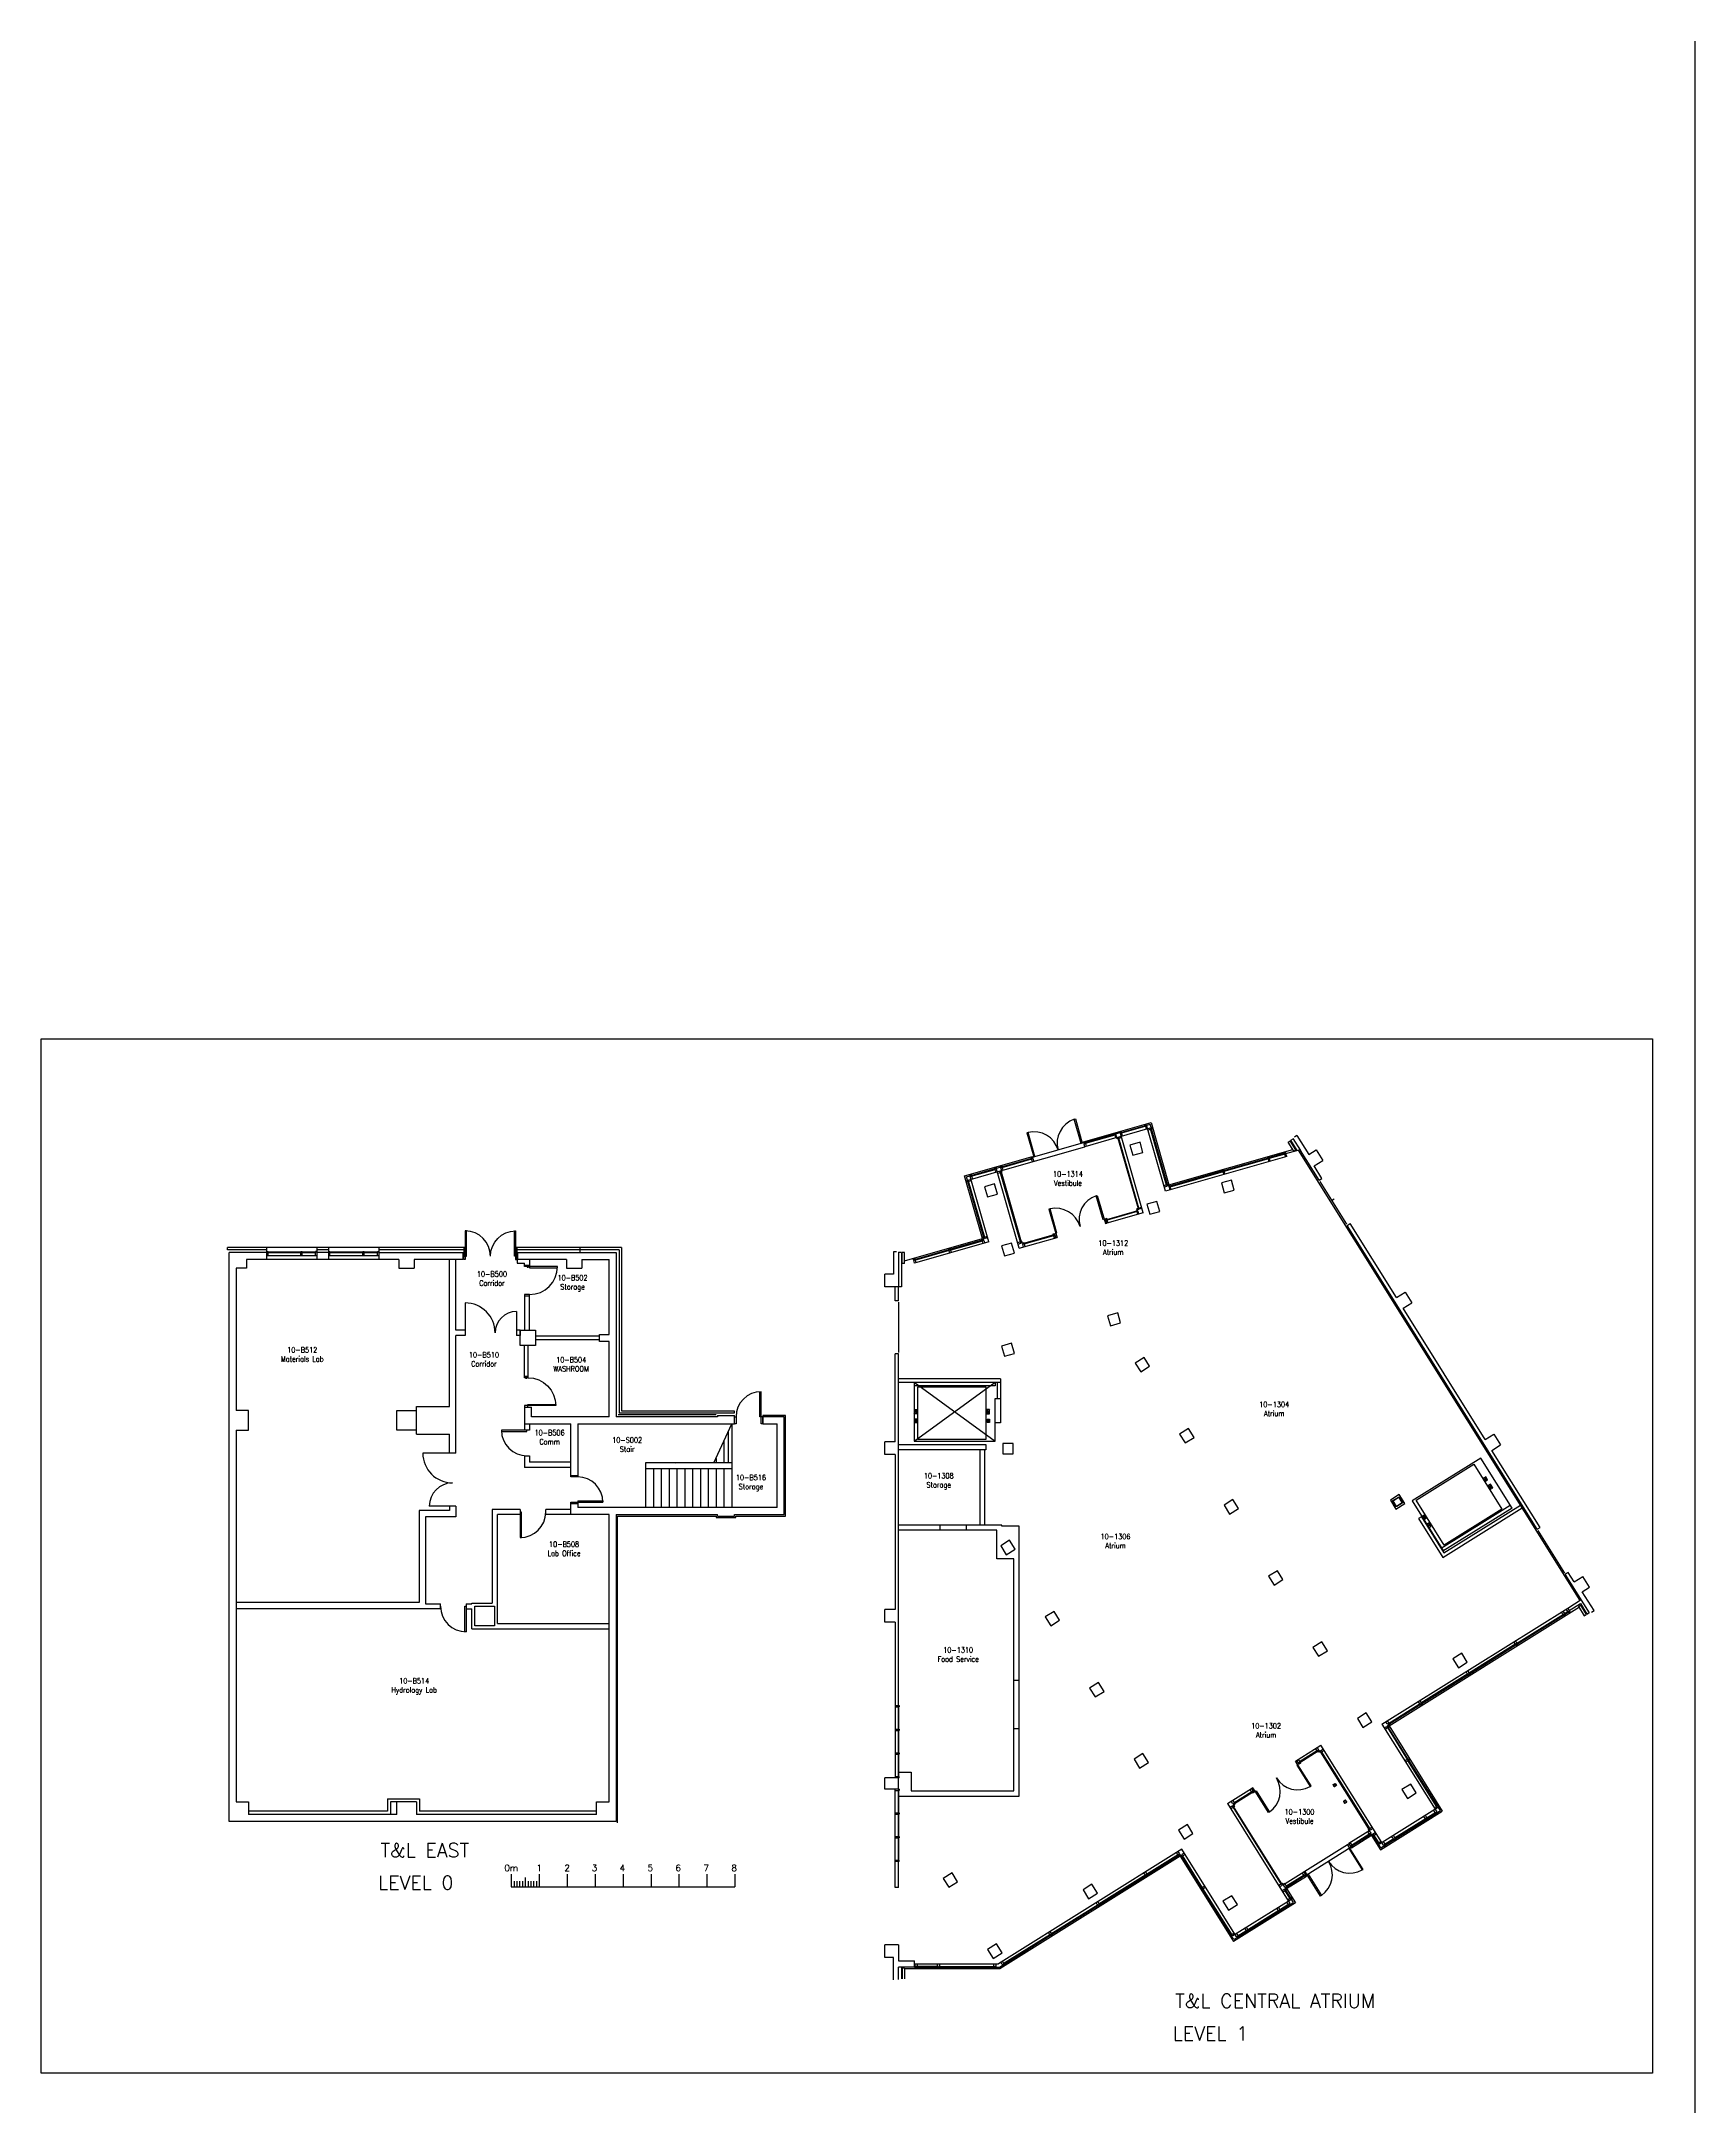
# Model space of a CAD drawing. Extents: x 11182 to 734459, y -1391328 to 152085.
# Drawn here: x 11182 to 70325, y -1107169 to -1033261 of the extents above; entities that cross this region are included whole.
import ezdxf
from ezdxf.enums import TextEntityAlignment as Align

# ---------------------------------------------------------------- set-up
doc = ezdxf.new("R2010")
doc.units = 0
doc.header["$LTSCALE"] = 500
doc.header["$MEASUREMENT"] = 0
doc.layers.get('0').update_dxf_attribs({"linetype": 'CONTINUOUS'})
doc.layers.add('0_Defpoints', color=106, linetype='CONTINUOUS', plot=False)
for name, color, linetype in [('0_room_data', 7, 'CONTINUOUS'), ('0_text', 7, 'CONTINUOUS'), ('1_Wall_Exist', 251, 'CONTINUOUS'), ('3_Text', 7, 'CONTINUOUS')]:
    doc.layers.add(name, color=color, linetype=linetype)
doc.styles.add('1_200', font='simplex.shx', dxfattribs={"width": 0.75, "height": 460})
doc.styles.get("Standard").update_dxf_attribs({"font": 'ROMANS', "height": 200})

# ---------------------------------------------------------------- blocks, each defined once
blk = doc.blocks.new('Xs-Grid$0$Hss 254x254x09.5')
blk.add_lwpolyline([(-117.5, 127), (117.5, 127, -0.4142136), (127, 117.5), (127, -117.5, -0.4142136), (117.5, -127), (-117.5, -127, -0.4142136), (-127, -117.5), (-127, 117.5, -0.4142136)], format="xyb", close=True)
blk.add_lwpolyline([(-117.5, 117.5), (117.5, 117.5), (117.5, -117.5), (-117.5, -117.5)], close=True)
blk = doc.blocks.new('Hss 089x089x06.4')
blk.add_lwpolyline([(-38.05, 44.45), (38.05, 44.45, -0.41421356), (44.45, 38.05), (44.45, -38.05, -0.41421356), (38.05, -44.45), (-38.05, -44.45, -0.41421356), (-44.45, -38.05), (-44.45, 38.05, -0.41421356)], format="xyb", close=True)
blk.add_lwpolyline([(-38.05, 38.05), (38.05, 38.05), (38.05, -38.05), (-38.05, -38.05)], close=True)
blk = doc.blocks.new('room_data')
at = {"layer": '3_Text', "style": '1_200', "width": 0.75}
for tag, p in [('ROOMNUM', (0, 0)), ('ROOMUSE', (0, -575))]:
    blk.add_attdef(tag, text='', height=345, dxfattribs=at).set_placement(p, align=Align.MIDDLE_CENTER)

msp = doc.modelspace()

# ---------------------------------------------------------------- linework, layer by layer
for p, q in [((27991, -1098851), (27991, -1099296)), ((28491, -1098964), (28491, -1099296)), ((28991, -1098851), (28991, -1099296)), ((29991, -1098851), (29991, -1099296)), ((30991, -1098851), (30991, -1099296)), ((31991, -1098851), (31991, -1099296)), ((32991, -1098851), (32991, -1099296)), ((33991, -1098851), (33991, -1099296)), ((34991, -1098851), (34991, -1099296)), ((35991, -1098851), (35991, -1099296)), ((27991, -1099296), (35991, -1099296)), ((28091, -1099097), (28091, -1099296)), ((28191, -1099097), (28191, -1099296)), ((28291, -1099097), (28291, -1099296)), ((28391, -1099097), (28391, -1099296)), ((28591, -1099097), (28591, -1099296)), ((28691, -1099097), (28691, -1099296)), ((28791, -1099097), (28791, -1099296)), ((28891, -1099097), (28891, -1099296))]:
    msp.add_line(p, q)
at = {"layer": '0_Defpoints'}
msp.add_line((70325, -1033261), (70325, -1136702), dxfattribs=at)
msp.add_lwpolyline([(11182, -1068952), (68816, -1068952), (68816, -1105967), (11182, -1105967)], close=True, dxfattribs=at)
at = {"layer": '1_Wall_Exist'}
for p, q in [((49786, -1072314), (49607, -1072365)), ((50596, -1075182), (49783, -1072347)), ((51394, -1074414), (50724, -1072077)), ((51467, -1074186), (50843, -1072010)), ((51437, -1074195), (50860, -1072182)), ((45582, -1073657), (48509, -1072818)), ((46640, -1073196), (48467, -1072672)), ((49657, -1072489), (48509, -1072818)), ((49581, -1072405), (48523, -1072708)), ((55659, -1073053), (55095, -1073215)), ((55668, -1073083), (55104, -1073245)), ((55696, -1073043), (55683, -1073046)), ((55780, -1072650), (55856, -1072603)), ((55987, -1072981), (55780, -1072650)), ((56063, -1072933), (55856, -1072603)), ((55877, -1072589), (55962, -1072536)), ((56107, -1072957), (55877, -1072589)), ((55954, -1072524), (56219, -1072947)), ((55987, -1072981), (56063, -1072933)), ((56099, -1072414), (56008, -1072471)), ((56099, -1072414), (56523, -1073093)), ((66223, -1089052), (56157, -1072943)), ((56888, -1074018), (56219, -1072947)), ((56523, -1073093), (56786, -1072928)), ((56786, -1072928), (57026, -1073312)), ((44275, -1073894), (45308, -1073598)), ((44448, -1073877), (45303, -1073631)), ((45477, -1073687), (45331, -1073729)), ((45332, -1073591), (45510, -1073540)), ((46165, -1076453), (45351, -1073618)), ((45534, -1073533), (46611, -1073224)), ((45554, -1073559), (46612, -1073256)), ((55733, -1073170), (51394, -1074414)), ((53452, -1073686), (51547, -1074232)), ((53460, -1073716), (51556, -1074262)), ((55071, -1073222), (53476, -1073679)), ((55080, -1073252), (53484, -1073709)), ((56713, -1073507), (57026, -1073312)), ((56991, -1073953), (56713, -1073507)), ((44899, -1076070), (44275, -1073894)), ((44929, -1076061), (44352, -1074048)), ((45081, -1076225), (44411, -1073887)), ((56888, -1074018), (56992, -1073953)), ((56912, -1074062), (57866, -1075589)), ((50596, -1075182), (49294, -1075556)), ((50377, -1075140), (49314, -1075445)), ((57337, -1074737), (57424, -1074683)), ((26347, -1075833), (26347, -1076858)), ((26392, -1075833), (26347, -1075833)), ((26392, -1076733), (26392, -1075833)), ((28103, -1076733), (28103, -1075833)), ((28103, -1075833), (28147, -1075833)), ((28147, -1075833), (28147, -1076858)), ((46165, -1076453), (47515, -1076066)), ((46331, -1076268), (47383, -1075966)), ((46339, -1076298), (47404, -1075992)), ((57896, -1075631), (57999, -1075566)), ((64689, -1086502), (57896, -1075631)), ((59653, -1078212), (57999, -1075566)), ((17847, -1076508), (17847, -1076418)), ((26347, -1076418), (17847, -1076418)), ((19242, -1076508), (17847, -1076508)), ((19242, -1076608), (17897, -1076608)), ((17897, -1096958), (17897, -1076608)), ((19242, -1076418), (19242, -1076858)), ((19242, -1076565), (19292, -1076565)), ((19242, -1076710), (21042, -1076710)), ((19279, -1076580), (20479, -1076580)), ((19279, -1076608), (19279, -1076580)), ((19279, -1076608), (20479, -1076608)), ((19292, -1076580), (19292, -1076565)), ((19292, -1076710), (19292, -1076608)), ((20467, -1076565), (20517, -1076565)), ((20467, -1076580), (20467, -1076565)), ((20467, -1076710), (20467, -1076608)), ((20479, -1076608), (20479, -1076580)), ((20504, -1076580), (21006, -1076580)), ((20504, -1076608), (20504, -1076580)), ((20504, -1076608), (21006, -1076608)), ((20517, -1076580), (20517, -1076565)), ((20517, -1076710), (20517, -1076608)), ((21042, -1076565), (20992, -1076565)), ((20992, -1076580), (20992, -1076565)), ((20992, -1076710), (20992, -1076608)), ((21006, -1076608), (21006, -1076580)), ((21042, -1076418), (21042, -1076858)), ((21452, -1076508), (21042, -1076508)), ((21452, -1076608), (21042, -1076608)), ((21452, -1076418), (21452, -1076858)), ((21452, -1076565), (21502, -1076565)), ((21452, -1076710), (23252, -1076710)), ((21489, -1076580), (22689, -1076580)), ((21489, -1076608), (21489, -1076580)), ((21489, -1076608), (22689, -1076608)), ((21502, -1076580), (21502, -1076565)), ((21502, -1076710), (21502, -1076608)), ((22677, -1076565), (22727, -1076565)), ((22677, -1076580), (22677, -1076565)), ((22677, -1076710), (22677, -1076608)), ((22689, -1076608), (22689, -1076580)), ((22714, -1076580), (23216, -1076580)), ((22714, -1076608), (22714, -1076580)), ((22714, -1076608), (23216, -1076608)), ((22727, -1076580), (22727, -1076565)), ((22727, -1076710), (22727, -1076608)), ((23202, -1076565), (23252, -1076565)), ((23202, -1076580), (23202, -1076565)), ((23202, -1076710), (23202, -1076608)), ((23216, -1076608), (23216, -1076580)), ((23252, -1076418), (23252, -1076858)), ((26296, -1076508), (23252, -1076508)), ((23252, -1076608), (26266, -1076608)), ((26266, -1076858), (26266, -1076608)), ((26296, -1076418), (26296, -1076733)), ((26296, -1076858), (26296, -1076733)), ((26296, -1076733), (26392, -1076733)), ((28198, -1076733), (28103, -1076733)), ((31937, -1076418), (28147, -1076418)), ((28198, -1076858), (28198, -1076418)), ((31847, -1076508), (28198, -1076508)), ((28228, -1076858), (28228, -1076608)), ((28228, -1076608), (31747, -1076608)), ((30447, -1076418), (30447, -1076608)), ((31747, -1076608), (31747, -1082483)), ((31847, -1076508), (31847, -1082358)), ((31937, -1076418), (31937, -1082268)), ((41773, -1076577), (41665, -1076577)), ((41665, -1076577), (41665, -1077377)), ((41846, -1076593), (41846, -1077829)), ((41946, -1076608), (41846, -1076608)), ((41946, -1076608), (41946, -1077829)), ((41971, -1076998), (41971, -1076608)), ((42061, -1076608), (41971, -1076608)), ((42061, -1076998), (42061, -1076608)), ((45081, -1076225), (42420, -1076988)), ((42421, -1076849), (43662, -1076494)), ((42429, -1076879), (43670, -1076523)), ((43686, -1076487), (44855, -1076151)), ((43694, -1076517), (44864, -1076181)), ((18147, -1077158), (18147, -1082258)), ((18522, -1077158), (18147, -1077158)), ((19242, -1076858), (18522, -1076858)), ((18522, -1076858), (18522, -1077158)), ((21042, -1076858), (19242, -1076858)), ((21452, -1076858), (21042, -1076858)), ((23252, -1076858), (21452, -1076858)), ((23972, -1076858), (23252, -1076858)), ((23972, -1076858), (23972, -1077158)), ((23972, -1077158), (24522, -1077158)), ((24522, -1076858), (24522, -1077158)), ((26266, -1076858), (24522, -1076858)), ((25780, -1082108), (25780, -1076858)), ((26009, -1079383), (26009, -1076858)), ((26347, -1076858), (26296, -1076858)), ((28147, -1076858), (28198, -1076858)), ((28646, -1076858), (28198, -1076858)), ((28198, -1076858), (28198, -1076983)), ((28198, -1076983), (28462, -1076983)), ((29972, -1076858), (28228, -1076858)), ((28462, -1077108), (28462, -1076983)), ((28462, -1077058), (28646, -1077058)), ((29646, -1077108), (28462, -1077108)), ((28556, -1077108), (28556, -1077123)), ((28556, -1077123), (28606, -1077123)), ((28606, -1077123), (28606, -1077108)), ((28646, -1076858), (28646, -1077148)), ((28646, -1077148), (29646, -1077148)), ((29646, -1077148), (29646, -1077108)), ((29972, -1076858), (29972, -1077158)), ((29972, -1077158), (30522, -1077158)), ((30522, -1076858), (31497, -1076858)), ((30522, -1076858), (30522, -1077158)), ((31497, -1079533), (31497, -1076858)), ((41355, -1077829), (41355, -1077377)), ((41665, -1077377), (41355, -1077377)), ((42061, -1076998), (41971, -1076998)), ((42384, -1076860), (42397, -1076856)), ((42392, -1076890), (42405, -1076886)), ((17900, -1077726), (17897, -1077725)), ((17897, -1077729), (17900, -1077726)), ((28462, -1078108), (28462, -1079383)), ((28646, -1078108), (28462, -1078108)), ((28462, -1078158), (28646, -1078158)), ((28556, -1078108), (28556, -1078093)), ((28556, -1078093), (28606, -1078093)), ((28606, -1078093), (28606, -1078108)), ((28646, -1079383), (28646, -1078108)), ((41946, -1077829), (41355, -1077829)), ((41725, -1078328), (41725, -1077829)), ((41850, -1078328), (41850, -1077829)), ((59653, -1078212), (59966, -1078017)), ((59966, -1078017), (60205, -1078400)), ((26347, -1078408), (26347, -1079567)), ((28176, -1078713), (28176, -1079567)), ((41850, -1078328), (41725, -1078328)), ((41850, -1078379), (41850, -1080179)), ((59892, -1078595), (60205, -1078400)), ((62832, -1083300), (59892, -1078595)), ((26347, -1079383), (26009, -1079383)), ((26009, -1083778), (26009, -1079567)), ((26347, -1079567), (26009, -1079567)), ((28312, -1079383), (28176, -1079383)), ((28312, -1079567), (28176, -1079567)), ((28312, -1079933), (28312, -1079383)), ((28312, -1079383), (28862, -1079383)), ((28312, -1079383), (28312, -1079567)), ((28862, -1079383), (28862, -1079933)), ((31147, -1079595), (28862, -1079595)), ((28862, -1079720), (31147, -1079720)), ((31147, -1079782), (31147, -1079532)), ((31147, -1079532), (31497, -1079532)), ((31497, -1079782), (31147, -1079782)), ((31497, -1082483), (31497, -1079783)), ((28862, -1079933), (28312, -1079933)), ((28462, -1081083), (28462, -1079933)), ((28587, -1079933), (28587, -1081083)), ((41850, -1080230), (41725, -1080230)), ((41725, -1083377), (41725, -1080230)), ((41849, -1092808), (41849, -1080230)), ((28462, -1081033), (28587, -1081033)), ((28587, -1081083), (28462, -1081083)), ((28497, -1081083), (28497, -1081098)), ((28497, -1081098), (28547, -1081098)), ((28547, -1081098), (28547, -1081083)), ((42404, -1081243), (45304, -1083353)), ((42404, -1083353), (45304, -1081243)), ((45494, -1081118), (45494, -1082697)), ((61379, -1081205), (61139, -1080821)), ((36887, -1082483), (36887, -1081583)), ((36887, -1081583), (36932, -1081583)), ((36932, -1082733), (36932, -1081583)), ((18597, -1082258), (18147, -1082258)), ((18597, -1082958), (18597, -1082258)), ((23897, -1082958), (23897, -1082258)), ((23897, -1082258), (24597, -1082258)), ((24597, -1082108), (25780, -1082108)), ((24597, -1083108), (24597, -1082108)), ((29587, -1082083), (28462, -1082083)), ((28462, -1082083), (28462, -1082964)), ((28462, -1082133), (28712, -1082133)), ((28462, -1082733), (30122, -1082733)), ((28497, -1082083), (28497, -1082068)), ((28497, -1082068), (28547, -1082068)), ((28547, -1082068), (28547, -1082083)), ((28587, -1082133), (28587, -1082043)), ((28587, -1082043), (29587, -1082043)), ((28646, -1082733), (28646, -1082964)), ((28712, -1082483), (28712, -1082133)), ((31497, -1082483), (28712, -1082483)), ((29587, -1082043), (29587, -1082083)), ((30122, -1084634), (30122, -1082733)), ((30372, -1082733), (30372, -1084634)), ((30372, -1082733), (35972, -1082733)), ((35372, -1082483), (31747, -1082483)), ((35322, -1082408), (31822, -1082408)), ((35967, -1082358), (31847, -1082358)), ((31937, -1082268), (35967, -1082268)), ((35244, -1084133), (35877, -1082733)), ((35372, -1082433), (35972, -1082433)), ((35372, -1082433), (35372, -1082483)), ((35877, -1082733), (35877, -1085733)), ((35967, -1082268), (35967, -1082358)), ((35972, -1082733), (35972, -1082433)), ((35982, -1082733), (35982, -1082483)), ((35982, -1082483), (36032, -1082483)), ((36032, -1082733), (35982, -1082733)), ((36032, -1082483), (36032, -1082733)), ((36982, -1082483), (36887, -1082483)), ((36982, -1082733), (36932, -1082733)), ((36982, -1082483), (36982, -1082733)), ((36992, -1082433), (36992, -1082733)), ((37802, -1082433), (36992, -1082433)), ((37752, -1082483), (36992, -1082483)), ((36992, -1082733), (37502, -1082733)), ((37502, -1085733), (37502, -1082733)), ((37752, -1085983), (37752, -1082483)), ((37802, -1086033), (37802, -1082433)), ((42404, -1082375), (42504, -1082222)), ((42404, -1082222), (42504, -1082375)), ((42415, -1082692), (42504, -1082565)), ((42415, -1082565), (42504, -1082692)), ((45104, -1082375), (45004, -1082222)), ((45104, -1082222), (45004, -1082375)), ((45104, -1082692), (45015, -1082565)), ((45104, -1082565), (45015, -1082692)), ((18147, -1082958), (18597, -1082958)), ((18147, -1082958), (18147, -1096258)), ((24597, -1082958), (23897, -1082958)), ((24597, -1083108), (25780, -1083108)), ((25780, -1083778), (25780, -1083108)), ((35597, -1083352), (35597, -1084133)), ((35752, -1083009), (35752, -1084133)), ((41355, -1083829), (41355, -1083377)), ((41725, -1083377), (41355, -1083377)), ((62832, -1083300), (63145, -1083105)), ((63072, -1083684), (63385, -1083488)), ((63145, -1083105), (63385, -1083488)), ((26009, -1083778), (24828, -1083778)), ((28462, -1083878), (28646, -1083878)), ((28462, -1083878), (28462, -1084293)), ((28646, -1083878), (28646, -1084109)), ((30122, -1084109), (28646, -1084109)), ((35877, -1084133), (32797, -1084133)), ((32797, -1084133), (32797, -1085733)), ((33890, -1084136), (33883, -1084133)), ((35317, -1083972), (35317, -1084133)), ((41725, -1083829), (41355, -1083829)), ((41725, -1083829), (41725, -1089377)), ((44762, -1086331), (44762, -1083666)), ((44937, -1086331), (44937, -1083666)), ((64793, -1086438), (63072, -1083684)), ((30122, -1084293), (28462, -1084293)), ((30122, -1084584), (30372, -1084584)), ((30372, -1084634), (30122, -1084634)), ((32797, -1084333), (35877, -1084333)), ((33077, -1084333), (33077, -1085733)), ((33357, -1084333), (33357, -1085733)), ((33637, -1084333), (33637, -1085733)), ((33917, -1084333), (33917, -1085733)), ((34197, -1084333), (34197, -1085733)), ((34477, -1084333), (34477, -1085733)), ((34757, -1084333), (34757, -1085733)), ((35037, -1084333), (35037, -1085733)), ((35317, -1084333), (35317, -1085733)), ((35597, -1084333), (35597, -1085733)), ((62773, -1084678), (62916, -1084739)), ((62841, -1084786), (62849, -1084631)), ((62942, -1084947), (63107, -1085024)), ((63022, -1085077), (63026, -1084894)), ((26009, -1085683), (25057, -1085683)), ((25780, -1085683), (25780, -1085833)), ((26009, -1085683), (26009, -1086062)), ((30122, -1085534), (31272, -1085534)), ((30122, -1085983), (30122, -1085534)), ((30122, -1085584), (30372, -1085584)), ((30372, -1085489), (31272, -1085489)), ((30372, -1085489), (30372, -1085733)), ((31272, -1085489), (31272, -1085534)), ((61357, -1087350), (64092, -1085641)), ((24696, -1085833), (24696, -1089126)), ((25780, -1085833), (24696, -1085833)), ((24925, -1086062), (24925, -1089171)), ((26009, -1086062), (24925, -1086062)), ((27311, -1085799), (27311, -1089150)), ((28310, -1085799), (27311, -1085799)), ((27495, -1089882), (27495, -1085983)), ((28310, -1085983), (27495, -1085983)), ((30122, -1085799), (29224, -1085799)), ((29224, -1085983), (29224, -1085799)), ((31497, -1085983), (29224, -1085983)), ((37502, -1085733), (30372, -1085733)), ((30687, -1085983), (30686, -1085981)), ((30691, -1085983), (30687, -1085981)), ((31497, -1096258), (31497, -1085983)), ((31747, -1085983), (31747, -1096958)), ((31747, -1085983), (35372, -1085983)), ((31797, -1097008), (31797, -1086033)), ((31797, -1086033), (35322, -1086033)), ((35322, -1086033), (35322, -1086083)), ((35322, -1086083), (36022, -1086083)), ((35372, -1086033), (35372, -1085983)), ((35372, -1086033), (35972, -1086033)), ((35972, -1086033), (35972, -1085983)), ((35972, -1085983), (37752, -1085983)), ((36022, -1086083), (36022, -1086033)), ((36022, -1086033), (37802, -1086033)), ((45545, -1086360), (41849, -1086360)), ((43338, -1086542), (43338, -1086360)), ((44260, -1086360), (44260, -1086542)), ((45545, -1086390), (45545, -1086360)), ((46158, -1086390), (45545, -1086390)), ((46158, -1096054), (46158, -1086390)), ((60549, -1086057), (60443, -1086123)), ((60443, -1086123), (61316, -1087520)), ((60549, -1086057), (61357, -1087350)), ((60578, -1086050), (60721, -1086111)), ((60645, -1086158), (60653, -1086003)), ((60902, -1086402), (60737, -1086325)), ((60817, -1086455), (60822, -1086272)), ((61316, -1087520), (64157, -1085745)), ((64689, -1086502), (64793, -1086438)), ((45363, -1086542), (41850, -1086542)), ((45363, -1087565), (45363, -1086542)), ((64716, -1086545), (65670, -1088072)), ((45975, -1087565), (45363, -1087565)), ((45975, -1095871), (45975, -1087565)), ((65800, -1088050), (65697, -1088115)), ((66563, -1089502), (65697, -1088115)), ((66012, -1088389), (65800, -1088050)), ((66012, -1088389), (66325, -1088193)), ((66301, -1088741), (66564, -1088576)), ((66564, -1088576), (66325, -1088193)), ((24696, -1089126), (18147, -1089126)), ((25465, -1089355), (18147, -1089355)), ((24925, -1089171), (25465, -1089171)), ((25465, -1089355), (25465, -1089171)), ((26379, -1089171), (26579, -1089171)), ((26379, -1089355), (26579, -1089355)), ((26579, -1089150), (27311, -1089150)), ((26579, -1089171), (26579, -1089150)), ((26579, -1090066), (26579, -1089355)), ((26687, -1089958), (26687, -1089258)), ((26687, -1089258), (27387, -1089258)), ((27387, -1089258), (27387, -1089958)), ((41355, -1089829), (41355, -1089377)), ((41725, -1089377), (41355, -1089377)), ((59137, -1093480), (65784, -1089326)), ((59391, -1093538), (66202, -1089282)), ((65784, -1089326), (66266, -1089025)), ((65838, -1089412), (66235, -1089164)), ((66166, -1089272), (66243, -1089224)), ((66166, -1089272), (66373, -1089603)), ((66235, -1089164), (66470, -1089542)), ((66243, -1089224), (66449, -1089555)), ((66725, -1089419), (66301, -1088741)), ((26579, -1090066), (31497, -1090066)), ((27387, -1089958), (26687, -1089958)), ((27495, -1089882), (31497, -1089882)), ((41725, -1089829), (41355, -1089829)), ((41725, -1089829), (41725, -1095399)), ((63949, -1090593), (65629, -1089543)), ((63965, -1090619), (65646, -1089569)), ((65656, -1089526), (65784, -1089446)), ((66373, -1089603), (66449, -1089555)), ((66470, -1089542), (66555, -1089489)), ((66634, -1089476), (66725, -1089419)), ((62258, -1091686), (63938, -1090636)), ((45975, -1091903), (46158, -1091903)), ((60551, -1092753), (62231, -1091703)), ((41725, -1092808), (41870, -1092808)), ((41725, -1092860), (41827, -1092860)), ((41827, -1092844), (41855, -1092844)), ((41827, -1092844), (41827, -1093657)), ((41855, -1093657), (41855, -1092844)), ((41855, -1092860), (41870, -1092860)), ((41870, -1092808), (41870, -1092860)), ((59370, -1093454), (60507, -1092743)), ((41725, -1093657), (41870, -1093657)), ((41725, -1093707), (41870, -1093707)), ((41827, -1093707), (41827, -1094504)), ((41855, -1094504), (41855, -1093707)), ((41870, -1093657), (41870, -1093707)), ((45975, -1093633), (46158, -1093633)), ((60069, -1094722), (59359, -1093584)), ((59391, -1093538), (61298, -1096591)), ((41725, -1094504), (41870, -1094504)), ((41725, -1094554), (41870, -1094554)), ((41827, -1094554), (41827, -1095362)), ((41855, -1095362), (41855, -1094554)), ((41870, -1094504), (41870, -1094554)), ((56836, -1094426), (56184, -1094833)), ((56852, -1094453), (56201, -1094860)), ((58675, -1097231), (56954, -1094477)), ((41855, -1095198), (42292, -1095198)), ((42292, -1095198), (42292, -1095871)), ((56169, -1094903), (56092, -1094950)), ((61106, -1096440), (60067, -1094777)), ((61123, -1096408), (60094, -1094760)), ((41355, -1095808), (41355, -1095399)), ((41870, -1095399), (41355, -1095399)), ((41870, -1095808), (41355, -1095808)), ((41725, -1095351), (41827, -1095351)), ((41725, -1099327), (41725, -1095808)), ((41725, -1095860), (41827, -1095860)), ((41827, -1095362), (41855, -1095362)), ((41827, -1095844), (41855, -1095844)), ((41827, -1095844), (41827, -1096655)), ((41846, -1095808), (41846, -1095399)), ((41855, -1095351), (41870, -1095351)), ((41855, -1096655), (41855, -1095844)), ((41855, -1095860), (41870, -1095860)), ((41855, -1096054), (46158, -1096054)), ((41870, -1095399), (41870, -1095351)), ((41870, -1095808), (41870, -1095860)), ((42292, -1095871), (45975, -1095871)), ((53608, -1096323), (54477, -1095780)), ((53841, -1096298), (54488, -1095893)), ((53869, -1096317), (54508, -1095917)), ((18147, -1096258), (18597, -1096258)), ((18597, -1096258), (18597, -1096708)), ((23564, -1096600), (18597, -1096600)), ((23897, -1096708), (18597, -1096708)), ((23564, -1096150), (23564, -1096600)), ((23564, -1096150), (24705, -1096150)), ((23672, -1096258), (23672, -1096708)), ((24597, -1096258), (23672, -1096258)), ((23897, -1096708), (23897, -1096258)), ((24597, -1096258), (24597, -1096708)), ((31047, -1096708), (24597, -1096708)), ((24705, -1096150), (24705, -1096600)), ((31047, -1096600), (24705, -1096600)), ((31047, -1096708), (31047, -1096258)), ((31047, -1096258), (31497, -1096258)), ((41725, -1096655), (41870, -1096655)), ((41725, -1096707), (41870, -1096707)), ((41827, -1096707), (41827, -1097502)), ((41855, -1097502), (41855, -1096707)), ((41870, -1096655), (41870, -1096707)), ((59081, -1097977), (61298, -1096591)), ((61228, -1096575), (61157, -1096462)), ((31747, -1096958), (17897, -1096958)), ((41725, -1097502), (41870, -1097502)), ((41870, -1097502), (41870, -1097554)), ((58709, -1097285), (57953, -1097757)), ((58700, -1097410), (58049, -1097817)), ((58763, -1097468), (58050, -1097914)), ((58717, -1097436), (58066, -1097843)), ((58763, -1097468), (59081, -1097977)), ((59000, -1097751), (58828, -1097476)), ((59033, -1097744), (58845, -1097444)), ((41725, -1097554), (41870, -1097554)), ((41827, -1097554), (41827, -1098360)), ((41855, -1098360), (41855, -1097554)), ((51977, -1097954), (45419, -1102052)), ((51919, -1098207), (45472, -1102236)), ((51856, -1098149), (50719, -1098860)), ((51919, -1098207), (53826, -1101260)), ((52694, -1099352), (51973, -1098197)), ((52721, -1099335), (51999, -1098181)), ((58033, -1097886), (56422, -1098893)), ((57953, -1097757), (58050, -1097914)), ((58033, -1097886), (57957, -1097934)), ((59097, -1097906), (59017, -1097779)), ((59097, -1097906), (59225, -1097826)), ((59252, -1097809), (59578, -1097606)), ((41725, -1098347), (41827, -1098347)), ((41870, -1098399), (41725, -1098399)), ((41827, -1098360), (41855, -1098360)), ((41850, -1099327), (41850, -1098399)), ((41855, -1098347), (41870, -1098347)), ((41870, -1098399), (41870, -1098347)), ((50692, -1098877), (49009, -1099928)), ((50709, -1098903), (49029, -1099953)), ((55585, -1099237), (56341, -1098764)), ((55702, -1099283), (56353, -1098877)), ((55719, -1099310), (56373, -1098901)), ((55726, -1099366), (56439, -1098920)), ((56412, -1098877), (56439, -1098920)), ((41849, -1099327), (41725, -1099327)), ((53775, -1101022), (52734, -1099356)), ((55473, -1099307), (55559, -1099253)), ((55852, -1099723), (55678, -1099444)), ((55879, -1099707), (55704, -1099427)), ((55726, -1099366), (56044, -1099875)), ((55973, -1099858), (55893, -1099730)), ((48985, -1099943), (47299, -1100997)), ((49002, -1099970), (47315, -1101023)), ((56044, -1099875), (53826, -1101260)), ((55822, -1099953), (55496, -1100156)), ((47278, -1101010), (45594, -1102062)), ((47294, -1101036), (45611, -1102089)), ((53843, -1101190), (53772, -1101077)), ((53971, -1101109), (53843, -1101190)), ((53949, -1101087), (53939, -1101093)), ((53965, -1101113), (53955, -1101119)), ((41355, -1101829), (41355, -1101377)), ((41850, -1101377), (41355, -1101377)), ((41665, -1101829), (41355, -1101829)), ((41665, -1102629), (41665, -1101829)), ((41850, -1101377), (41850, -1101946)), ((41850, -1101946), (42420, -1101946)), ((42420, -1102181), (42420, -1101946)), ((41846, -1102613), (41846, -1102181)), ((42420, -1102181), (41846, -1102181)), ((41946, -1102181), (41946, -1102598)), ((41971, -1102208), (41971, -1102598)), ((42061, -1102208), (41971, -1102208)), ((42061, -1102208), (42061, -1102598)), ((45472, -1102236), (42061, -1102236)), ((42420, -1102052), (45419, -1102052)), ((43252, -1102153), (42420, -1102153)), ((43263, -1102185), (42420, -1102185)), ((43302, -1102153), (45288, -1102153)), ((43302, -1102185), (45276, -1102185)), ((45457, -1102185), (45304, -1102185)), ((45587, -1102103), (45457, -1102185))]:
    msp.add_line(p, q, dxfattribs=at)
for points in [[(46727, -1073171), (46479, -1072306), (46440, -1072317), (46688, -1073182)], [(49204, -1075424), (49165, -1075435), (48917, -1074570), (48956, -1074559)], [(48956, -1074559), (49246, -1075570), (49294, -1075556), (49250, -1075401)], [(47512, -1075909), (47264, -1075044), (47226, -1075055), (47474, -1075920)], [(47467, -1076080), (47426, -1075934), (47512, -1075909)], [(47474, -1075920), (47515, -1076066)], [(49252, -1075410), (49204, -1075424)], [(45494, -1081118), (41849, -1081118)], [(41849, -1081243), (45494, -1081243)], [(45304, -1081243), (45304, -1081370), (42404, -1081370)], [(45369, -1081243), (45369, -1081828)], [(45304, -1081828), (45494, -1081828)], [(42404, -1082222), (42504, -1082222), (42504, -1082375), (42404, -1082375)], [(45494, -1082697), (45304, -1082697)], [(28646, -1082964), (27640, -1082964), (27640, -1083014), (28554, -1083014), (28554, -1082964)], [(41849, -1083477), (44971, -1083477), (44971, -1083666), (41849, -1083666)], [(61254, -1087186), (63728, -1085640)], [(28310, -1085799), (28310, -1086805), (28360, -1086805), (28360, -1085891), (28310, -1085891)], [(60817, -1086455), (60902, -1086402), (60822, -1086272), (60737, -1086325)], [(63795, -1085748), (61322, -1087294)], [(26379, -1089171), (26379, -1090177), (26329, -1090177), (26329, -1089263), (26379, -1089263)], [(56046, -1094800), (56957, -1094231)], [(56092, -1094950), (56569, -1095713), (56603, -1095692), (56046, -1094800)], [(57957, -1097934), (58434, -1098697), (58468, -1098676), (57910, -1097784)], [(56341, -1098764), (56422, -1098893), (56464, -1098867), (56384, -1098738)]]:
    msp.add_lwpolyline(points, dxfattribs=at)
for points in [[(48380, -1072697), (48132, -1071831), (48171, -1071820), (48419, -1072686)], [(50227, -1073122), (50587, -1073019), (50484, -1072658), (50123, -1072762)], [(45026, -1074613), (45386, -1074510), (45283, -1074149), (44923, -1074253)], [(53496, -1074473), (53857, -1074370), (53753, -1074009), (53393, -1074113)], [(50833, -1075237), (51194, -1075133), (51090, -1074773), (50730, -1074876)], [(45632, -1076728), (45993, -1076625), (45890, -1076264), (45529, -1076368)], [(49429, -1079227), (49789, -1079124), (49686, -1078764), (49325, -1078867)], [(45632, -1080316), (45993, -1080213), (45890, -1079852), (45529, -1079955)], [(50511, -1080875), (50829, -1080676), (50630, -1080358), (50312, -1080557)], [(44969, -1083300), (42539, -1083300), (42539, -1081405), (44969, -1081405)], [(45104, -1082222), (45004, -1082222), (45004, -1082375), (45104, -1082375)], [(45573, -1083809), (45948, -1083809), (45948, -1083434), (45573, -1083434)], [(52100, -1083419), (52418, -1083220), (52220, -1082902), (51902, -1083101)], [(60361, -1085469), (62421, -1084181), (63426, -1085788), (61365, -1087076)], [(62841, -1084786), (62916, -1084739), (62849, -1084631), (62773, -1084678)], [(63022, -1085077), (63107, -1085024), (63026, -1084894), (62942, -1084947)], [(53690, -1085964), (54008, -1085765), (53810, -1085447), (53492, -1085646)], [(59638, -1085784), (59956, -1085585), (59758, -1085267), (59440, -1085466)], [(60645, -1086158), (60721, -1086111), (60653, -1086003), (60578, -1086050)], [(45701, -1087417), (46019, -1087219), (45821, -1086901), (45503, -1087099)], [(55280, -1088507), (55598, -1088308), (55399, -1087990), (55081, -1088189)], [(47291, -1089962), (47609, -1089763), (47411, -1089445), (47093, -1089644)], [(56870, -1091051), (57188, -1090853), (56989, -1090535), (56671, -1090733)], [(61874, -1091462), (62192, -1091263), (61994, -1090945), (61676, -1091143)], [(48881, -1092506), (49199, -1092307), (49000, -1091989), (48682, -1092188)], [(58459, -1093595), (58777, -1093397), (58579, -1093079), (58261, -1093277)], [(50471, -1095050), (50789, -1094851), (50590, -1094533), (50272, -1094732)], [(54600, -1095883), (54519, -1095754), (54477, -1095780), (54557, -1095909)], [(54634, -1095862), (55111, -1096625), (55077, -1096646), (54600, -1095883)], [(60049, -1096140), (60367, -1095941), (60168, -1095623), (59850, -1095822)], [(52060, -1097594), (52378, -1097395), (52180, -1097077), (51862, -1097276)], [(43641, -1099318), (43959, -1099119), (43760, -1098801), (43442, -1099000)], [(56498, -1098845), (56975, -1099609), (56941, -1099630), (56464, -1098867)], [(48646, -1099728), (48964, -1099529), (48765, -1099211), (48447, -1099410)], [(53650, -1100138), (53968, -1099939), (53769, -1099621), (53451, -1099820)], [(45231, -1101862), (45549, -1101663), (45350, -1101345), (45032, -1101544)]]:
    msp.add_lwpolyline(points, close=True, dxfattribs=at)
at = {"layer": '1_Wall_Exist', "flags": 128}
for points in [[(48458, -1072641), (50878, -1071947), (51520, -1074187), (55947, -1072917)], [(49583, -1072372), (48509, -1072680), (48518, -1072710), (48529, -1072706), (48557, -1072804)], [(49620, -1072361), (49613, -1072334), (49564, -1072348), (49572, -1072375)], [(49583, -1072372), (49592, -1072402), (49581, -1072405), (49609, -1072502)], [(49629, -1072391), (49616, -1072395), (49607, -1072365)], [(49698, -1072529), (49671, -1072537), (49629, -1072391)], [(49657, -1072489), (50850, -1072147)], [(49823, -1072303), (49815, -1072276), (49767, -1072290), (49775, -1072317)], [(49786, -1072314), (49794, -1072344), (49783, -1072347)], [(50687, -1072088), (49818, -1072337), (49810, -1072307), (50843, -1072010)], [(49859, -1072431), (49831, -1072333)], [(50715, -1072047), (50708, -1072020), (50659, -1072034), (50667, -1072061)], [(50676, -1072091), (50704, -1072188)], [(50678, -1072058), (50687, -1072088)], [(50724, -1072077), (50711, -1072081), (50702, -1072051)], [(50766, -1072223), (50863, -1072195)], [(50883, -1072149), (50853, -1072158), (50850, -1072147)], [(50860, -1072182), (50890, -1072173)], [(50893, -1072186), (50920, -1072178), (50906, -1072130), (50879, -1072138)], [(48509, -1072818), (48481, -1072720), (48494, -1072717), (48485, -1072687), (48472, -1072690), (48458, -1072641)], [(48464, -1072663), (48512, -1072650), (48520, -1072677)], [(49684, -1072481), (49687, -1072492), (49717, -1072483), (49714, -1072472)], [(49724, -1072507), (49694, -1072516)], [(49694, -1072516), (50414, -1075027), (50444, -1075019), (49724, -1072507)], [(49825, -1072492), (49727, -1072520)], [(56207, -1072929), (55692, -1073076), (55683, -1073046), (55696, -1073043), (55689, -1073016), (55641, -1073030), (55648, -1073056), (55659, -1073053), (55668, -1073083)], [(55657, -1073086), (55685, -1073184)], [(55733, -1073170), (55705, -1073073)], [(42061, -1076899), (44854, -1076098), (44211, -1073859), (46632, -1073165)], [(44315, -1074032), (44345, -1074024), (44341, -1074013), (45529, -1073672)], [(44403, -1073857), (44395, -1073830), (44443, -1073817), (44451, -1073843)], [(44411, -1073887), (44424, -1073883), (44416, -1073853)], [(44440, -1073847), (44448, -1073877)], [(44459, -1073873), (44487, -1073971)], [(45295, -1073601), (45287, -1073574), (45335, -1073561), (45343, -1073588), (45332, -1073591), (45340, -1073621), (45351, -1073618)], [(45331, -1073729), (45303, -1073631), (45316, -1073628), (45308, -1073598)], [(45393, -1073763), (45491, -1073735)], [(45582, -1073657), (45507, -1073679), (45510, -1073690), (45480, -1073698), (45477, -1073687)], [(45487, -1073722), (45517, -1073714)], [(45517, -1073714), (46237, -1076225), (46207, -1076234), (45487, -1073722)], [(45506, -1073573), (45519, -1073569), (45510, -1073540), (45497, -1073543), (45490, -1073516), (45538, -1073503), (45545, -1073529)], [(45521, -1073727), (45548, -1073719), (45506, -1073573)], [(45534, -1073533), (45543, -1073563), (45554, -1073559), (45582, -1073657)], [(46598, -1073228), (46590, -1073201), (46638, -1073187)], [(46634, -1073355), (46606, -1073258), (46619, -1073254), (46611, -1073224)], [(46632, -1073165), (46646, -1073214), (46635, -1073217), (46643, -1073247), (46654, -1073244), (46682, -1073342)], [(53484, -1073709), (53476, -1073679), (53489, -1073676), (53481, -1073649), (53433, -1073663), (53441, -1073690)], [(53449, -1073719), (53477, -1073817)], [(53452, -1073686), (53460, -1073716)], [(53525, -1073803), (53497, -1073706)], [(55104, -1073245), (55095, -1073215), (55108, -1073211), (55101, -1073184), (55053, -1073198), (55060, -1073225), (55071, -1073222), (55080, -1073252)], [(55069, -1073255), (55097, -1073353)], [(55145, -1073339), (55117, -1073241)], [(44325, -1074069), (44298, -1074077), (44285, -1074029), (44312, -1074021)], [(44352, -1074048), (44322, -1074056)], [(44453, -1074033), (44355, -1074061)], [(51434, -1074184), (51336, -1074212)], [(51350, -1074260), (51447, -1074232), (51444, -1074219), (51474, -1074210), (51477, -1074223), (51552, -1074202)], [(51467, -1074186), (51437, -1074195)], [(51491, -1074168), (51464, -1074175)], [(51491, -1074168), (51512, -1074243), (51523, -1074239), (51532, -1074269), (51521, -1074272), (51549, -1074370)], [(51556, -1074262), (51547, -1074232)], [(51560, -1074229), (51552, -1074202)], [(51597, -1074356), (51569, -1074259)], [(49342, -1075542), (49314, -1075445), (49301, -1075448), (49292, -1075418), (50368, -1075110)], [(50425, -1075065), (50350, -1075086), (50357, -1075113)], [(50366, -1075143), (50394, -1075241)], [(50368, -1075110), (50377, -1075140)], [(50384, -1075024), (50411, -1075016)], [(50442, -1075227), (50414, -1075129), (50401, -1075133), (50392, -1075103), (50405, -1075099), (50384, -1075024)], [(50552, -1075028), (50455, -1075056), (50451, -1075043), (50421, -1075051), (50425, -1075065)], [(50441, -1075008), (50538, -1074980)], [(44869, -1076066), (44896, -1076059)], [(44869, -1076066), (44890, -1076141), (44879, -1076144), (44888, -1076174), (44899, -1076171), (44927, -1076269)], [(44899, -1076070), (44929, -1076061)], [(45037, -1076070), (44939, -1076098), (44936, -1076085), (44906, -1076094), (44909, -1076107)], [(44926, -1076050), (45023, -1076022)], [(47404, -1075992), (47396, -1075962), (47383, -1075966), (47375, -1075939), (47423, -1075925), (47431, -1075952), (47420, -1075955), (47428, -1075985), (47439, -1075982), (47467, -1076080)], [(47419, -1076093), (47391, -1075996)], [(49305, -1075415), (49298, -1075388), (49250, -1075401)], [(49257, -1075428), (49268, -1075425), (49277, -1075455), (49266, -1075458)], [(42420, -1076988), (42392, -1076890), (42405, -1076886), (42397, -1076856), (42384, -1076860), (42376, -1076833), (42424, -1076819), (42432, -1076846), (42421, -1076849), (42429, -1076879), (42440, -1076876), (42468, -1076974)], [(43685, -1076625), (43657, -1076527), (43670, -1076523), (43662, -1076494), (43649, -1076497), (43641, -1076470), (43689, -1076457), (43697, -1076483)], [(43686, -1076487), (43694, -1076517)], [(43705, -1076513), (43733, -1076611)], [(44842, -1076155), (44834, -1076128), (44909, -1076107)], [(44879, -1076283), (44851, -1076185)], [(44864, -1076181), (44855, -1076151)], [(46204, -1076223), (46106, -1076251)], [(46120, -1076299), (46218, -1076271), (46214, -1076258), (46244, -1076249), (46248, -1076262), (46323, -1076241)], [(46261, -1076206), (46234, -1076214)], [(46319, -1076409), (46291, -1076311), (46304, -1076308), (46296, -1076278), (46282, -1076281), (46261, -1076206)], [(46323, -1076241), (46331, -1076268), (46320, -1076271), (46328, -1076301), (46339, -1076297), (46367, -1076395)], [(42404, -1081243), (42404, -1083353), (45304, -1083353), (45304, -1081828)], [(63795, -1085748), (62677, -1083959), (60218, -1085495), (61336, -1087285)], [(65816, -1089463), (65799, -1089436), (65784, -1089446), (65730, -1089360)], [(65784, -1089326), (65838, -1089412), (65823, -1089422), (65840, -1089448), (65855, -1089439), (65869, -1089462), (65815, -1089496), (65800, -1089473)], [(65684, -1089545), (65699, -1089569), (65645, -1089603), (65630, -1089579), (65646, -1089569), (65629, -1089543), (65614, -1089553), (65560, -1089466)], [(65614, -1089432), (65668, -1089519), (65653, -1089528), (65669, -1089554), (65816, -1089463)], [(63922, -1090610), (62238, -1091662), (62254, -1091688), (62269, -1091679), (62284, -1091703), (62230, -1091737), (62215, -1091713), (62231, -1091703), (62214, -1091677)], [(63906, -1090620), (63852, -1090533)], [(63906, -1090499), (63960, -1090586), (63945, -1090595), (63962, -1090621), (63977, -1090612), (63992, -1090636), (63937, -1090670), (63923, -1090646), (63938, -1090636), (63922, -1090610)], [(62198, -1091687), (62145, -1091600)], [(62199, -1091566), (62253, -1091653)], [(62214, -1091677), (60531, -1092728), (60548, -1092755), (60562, -1092746)], [(59328, -1093361), (59381, -1093447), (59366, -1093456), (59383, -1093483), (60524, -1092770)], [(60492, -1092753), (60438, -1092667)], [(60492, -1092633), (60546, -1092719)], [(60507, -1092743), (60492, -1092753)], [(60524, -1092770), (60507, -1092743)], [(60523, -1092803), (60508, -1092779)], [(60577, -1092769), (60523, -1092803)], [(60534, -1092726), (60551, -1092753)], [(60562, -1092746), (60577, -1092769)], [(59137, -1093480), (61098, -1096619), (61084, -1096628), (61100, -1096655), (61228, -1096575)], [(59222, -1093616), (59308, -1093562), (59318, -1093577), (59344, -1093561), (59335, -1093546), (59413, -1093497)], [(59342, -1093617), (59256, -1093670)], [(59344, -1093507), (59359, -1093497), (59343, -1093471), (59327, -1093481), (59273, -1093395)], [(59344, -1093507), (59392, -1093585), (59369, -1093600), (59359, -1093584), (59332, -1093601)], [(59332, -1093601), (60052, -1094753), (60079, -1094737), (60069, -1094722), (60093, -1094707), (60127, -1094761), (60103, -1094776), (60094, -1094760), (60067, -1094777)], [(59398, -1093473), (59413, -1093497)], [(56929, -1094437), (56851, -1094486), (56837, -1094462), (56852, -1094453), (56836, -1094426), (56820, -1094436), (56766, -1094350)], [(56820, -1094316), (56874, -1094402), (56859, -1094411), (56876, -1094438), (56891, -1094429)], [(56980, -1094460), (56954, -1094477), (56963, -1094492), (56940, -1094507), (56891, -1094429)], [(56929, -1094437), (56939, -1094453), (56966, -1094437), (56956, -1094421), (57042, -1094367)], [(59225, -1097826), (59209, -1097800), (59193, -1097810), (56957, -1094231)], [(58651, -1097245), (58675, -1097231), (58685, -1097246), (58711, -1097230), (56980, -1094460)], [(57076, -1094421), (56990, -1094475)], [(56142, -1094740), (56196, -1094826), (56185, -1094833), (56201, -1094860), (56213, -1094852), (56228, -1094876), (56173, -1094910), (56088, -1094774)], [(56158, -1094886), (56174, -1094876), (56158, -1094850), (56142, -1094860)], [(59957, -1094792), (60043, -1094738)], [(60077, -1094792), (59991, -1094846)], [(54477, -1095780), (54531, -1095867), (54516, -1095876), (54532, -1095902), (54547, -1095893), (54562, -1095917), (54508, -1095951), (54493, -1095927), (54508, -1095917), (54492, -1095891), (54476, -1095901), (54423, -1095814)], [(53608, -1096323), (55844, -1099902), (55829, -1099911), (55846, -1099938), (55973, -1099858)], [(53693, -1096460), (53779, -1096406), (53789, -1096421), (53815, -1096404), (53806, -1096389), (53884, -1096341)], [(53813, -1096460), (53727, -1096514)], [(53815, -1096351), (53830, -1096341), (53814, -1096315), (53798, -1096324), (53744, -1096238)], [(53799, -1096204), (53852, -1096290), (53838, -1096300), (53854, -1096326), (53869, -1096317), (53884, -1096341)], [(53804, -1096444), (55534, -1099214), (55561, -1099197), (53830, -1096428)], [(53830, -1096428), (53804, -1096444)], [(53815, -1096351), (53863, -1096429), (53840, -1096444)], [(61131, -1096479), (59053, -1097777), (59044, -1097762), (59017, -1097779)], [(61068, -1096638), (59586, -1097564), (59602, -1097591), (61084, -1096665)], [(60691, -1096873), (60637, -1096787)], [(60691, -1096753), (60745, -1096840)], [(61044, -1096653), (60990, -1096567)], [(61011, -1096478), (61097, -1096425)], [(61076, -1096670), (61060, -1096643)], [(61115, -1096645), (61130, -1096669), (61076, -1096703), (61061, -1096679)], [(61106, -1096440), (61133, -1096423), (61123, -1096408), (61147, -1096393), (61181, -1096448), (61157, -1096462), (61147, -1096447), (61121, -1096463), (61131, -1096479)], [(58794, -1097421), (58716, -1097470), (58701, -1097446), (58717, -1097436), (58700, -1097410), (58685, -1097420), (58631, -1097334), (58709, -1097285)], [(58651, -1097245), (58739, -1097386), (58724, -1097395), (58740, -1097422), (58755, -1097412)], [(58821, -1097215), (58735, -1097268), (58726, -1097253), (58699, -1097270), (58709, -1097285)], [(58701, -1097214), (58787, -1097160)], [(58845, -1097444), (58818, -1097461), (58828, -1097476), (58804, -1097490), (58755, -1097412)], [(58794, -1097421), (58804, -1097437), (58830, -1097420), (58820, -1097405), (58906, -1097351)], [(58940, -1097405), (58854, -1097459)], [(59546, -1097589), (59492, -1097503)], [(59547, -1097469), (59600, -1097555)], [(60723, -1096890), (60707, -1096864)], [(60762, -1096866), (60777, -1096890), (60722, -1096924), (60708, -1096900)], [(60730, -1096849), (60747, -1096875)], [(50677, -1098766), (50731, -1098852), (50716, -1098862), (50732, -1098888), (51873, -1098176)], [(51873, -1098175), (51856, -1098149), (51841, -1098159), (51787, -1098073)], [(51841, -1098039), (51895, -1098125), (51880, -1098134), (51896, -1098161), (51911, -1098151)], [(51950, -1098160), (51872, -1098209), (51857, -1098185)], [(51984, -1098215), (51960, -1098229), (51911, -1098151)], [(51950, -1098160), (51960, -1098176), (51986, -1098159), (51976, -1098144), (52063, -1098090)], [(52096, -1098144), (52010, -1098198), (52001, -1098183), (51975, -1098200)], [(53971, -1101109), (53955, -1101083), (53939, -1101093), (51977, -1097954)], [(56426, -1098901), (56372, -1098934), (56357, -1098911), (56373, -1098901), (56356, -1098875), (56341, -1098884), (56287, -1098798), (58007, -1097723)], [(58023, -1097870), (58039, -1097860), (58022, -1097834), (58006, -1097844)], [(58007, -1097723), (58061, -1097810), (58046, -1097819), (58062, -1097845), (58077, -1097836), (58092, -1097860), (58038, -1097894)], [(59027, -1097794), (59003, -1097809), (58969, -1097754), (58993, -1097739), (59002, -1097755), (59029, -1097739)], [(59019, -1097723), (59105, -1097669)], [(59194, -1097689), (59247, -1097776)], [(59562, -1097579), (59232, -1097785), (59249, -1097811), (59264, -1097802), (59279, -1097826), (59224, -1097860), (59210, -1097836)], [(59617, -1097581), (59632, -1097605), (59578, -1097639), (59563, -1097615), (59578, -1097606), (59562, -1097579)], [(50676, -1098886), (50623, -1098800)], [(50747, -1098879), (50762, -1098903), (50708, -1098936), (50693, -1098913), (50708, -1098903), (50692, -1098877)], [(56341, -1098764), (56395, -1098850), (56380, -1098860), (56397, -1098886), (56412, -1098877)], [(52719, -1099390), (52695, -1099405), (52661, -1099351), (52685, -1099336)], [(52694, -1099352), (52721, -1099335), (52711, -1099320), (52797, -1099266)], [(52708, -1099373), (53748, -1101038), (53775, -1101022), (53765, -1101006), (53851, -1100952)], [(52831, -1099320), (52745, -1099374), (52736, -1099359), (52709, -1099375)], [(55439, -1099253), (55525, -1099199)], [(55663, -1099188), (55585, -1099237), (55575, -1099221), (55549, -1099238), (55559, -1099253)], [(55551, -1099182), (55575, -1099168)], [(55558, -1099443), (55644, -1099390), (55653, -1099404), (55680, -1099388), (55670, -1099373), (55748, -1099324)], [(55679, -1099334), (55695, -1099325), (55678, -1099298), (55663, -1099308), (55575, -1099168)], [(55679, -1099334), (55728, -1099413), (55704, -1099427), (55694, -1099412), (55668, -1099428), (55678, -1099444), (55592, -1099498)], [(55663, -1099188), (55717, -1099274), (55702, -1099283), (55719, -1099310), (55733, -1099301), (55748, -1099324)], [(55757, -1099762), (55843, -1099708), (55852, -1099723), (55878, -1099706), (55869, -1099691), (55893, -1099676), (55927, -1099731), (55903, -1099746)], [(55893, -1099730), (55867, -1099746), (55877, -1099762)], [(48969, -1099953), (48916, -1099867)], [(48970, -1099833), (49024, -1099919)], [(49009, -1099928), (49025, -1099955), (49040, -1099945), (49055, -1099969), (49001, -1100003), (48986, -1099979), (49002, -1099970), (48985, -1099943)], [(55877, -1099762), (53799, -1101060), (53790, -1101045), (53763, -1101062), (53772, -1101077), (53749, -1101092), (53715, -1101037), (53739, -1101023)], [(55453, -1100147), (53978, -1101068), (53995, -1101095), (55469, -1100173)], [(55437, -1100157), (55383, -1100070)], [(55437, -1100037), (55491, -1100123)], [(55806, -1099926), (55476, -1100132), (55493, -1100158), (55508, -1100149), (55523, -1100173), (55468, -1100207), (55453, -1100183)], [(55469, -1100173), (55453, -1100147)], [(55790, -1099936), (55736, -1099850)], [(55861, -1099929), (55876, -1099952), (55821, -1099986), (55807, -1099962), (55822, -1099953), (55806, -1099926)], [(47262, -1101020), (47208, -1100934)], [(47263, -1100900), (47316, -1100986)], [(47294, -1101036), (47278, -1101010)], [(47301, -1100995), (47318, -1101022), (47333, -1101012), (47348, -1101036), (47293, -1101070), (47279, -1101046)], [(53939, -1100973), (53993, -1101059)], [(54010, -1101085), (54025, -1101109), (53970, -1101143), (53955, -1101119)], [(54292, -1100872), (54238, -1100786)], [(54292, -1100752), (54346, -1100838)], [(54324, -1100889), (54308, -1100862)], [(54363, -1100865), (54378, -1100888), (54323, -1100922), (54309, -1100898)], [(54331, -1100847), (54348, -1100874)], [(42463, -1102185), (42463, -1102153), (42444, -1102153), (42444, -1102052)], [(42508, -1102052), (42508, -1102153), (42491, -1102153), (42491, -1102185), (42508, -1102185), (42508, -1102212), (42444, -1102212), (42444, -1102185)], [(43263, -1102185), (43263, -1102153), (43245, -1102153), (43245, -1102052)], [(43309, -1102052), (43309, -1102153), (43291, -1102153), (43291, -1102185), (43309, -1102185), (43309, -1102212), (43245, -1102212), (43245, -1102185)], [(45276, -1102185), (45276, -1102153), (45258, -1102153), (45258, -1102052)], [(45322, -1102052), (45322, -1102153), (45304, -1102153), (45304, -1102185), (45322, -1102185), (45322, -1102212), (45258, -1102212), (45258, -1102185)], [(45587, -1102103), (45570, -1102077), (45555, -1102087), (45501, -1102001)], [(45555, -1101967), (45609, -1102053)], [(45594, -1102062), (45611, -1102089), (45625, -1102079), (45640, -1102103), (45586, -1102137), (45571, -1102113)]]:
    msp.add_lwpolyline(points, dxfattribs=at)
for points in [[(42415, -1082692), (42504, -1082692), (42504, -1082565), (42415, -1082565)], [(45104, -1082692), (45015, -1082692), (45015, -1082565), (45104, -1082565)]]:
    msp.add_lwpolyline(points, close=True, dxfattribs=at)
at = {"layer": '1_Wall_Exist'}
for centre, radius, start, end in [((46688, -1073182), 900, 16, 103.337), ((48419, -1072686), 900, 108.663, 196), ((49204, -1075424), 900, 108.663, 196), ((47474, -1075920), 900, 16, 103.337), ((26347, -1076733), 900, 0, 90), ((28646, -1077108), 1000, 270, 0), ((26347, -1079475), 1067, 0, 90), ((28176, -1079475), 762, 90, 180), ((36932, -1082483), 900, 90, 180), ((28554, -1082964), 914, 180, 270), ((25895, -1083778), 1067, 180, 270), ((25895, -1085683), 838, 90, 180), ((30372, -1085534), 900, 0, 90), ((28310, -1085891), 914, 270, 0), ((26379, -1089263), 914, 180, 270), ((54600, -1095883), 900, 304.663, 32), ((56126, -1094929), 900, 212, 299.337), ((56464, -1098867), 900, 304.663, 32), ((57991, -1097913), 900, 212, 299.337)]:
    msp.add_arc(centre, radius, start, end, dxfattribs=at)
at = {"layer": '1_Wall_Exist', "extrusion": (0, 0, -1)}
for centre, radius, start, end in [((-28147, -1076733), 900, 0, 90), ((-28587, -1082083), 1000, 90, 180)]:
    msp.add_arc(centre, radius, start, end, dxfattribs=at)

# ---------------------------------------------------------------- block references
at = {"layer": '0_room_data', "xscale": 0.5657139806978375, "yscale": 0.5657139806978375, "zscale": 0.5657139806978375}
for p, values in [((47905, -1073793), {'ROOMNUM': '10-1314', 'ROOMUSE': 'Vestibule'}), ((49527, -1076266), {'ROOMNUM': '10-1312', 'ROOMUSE': 'Atrium'}), ((27303, -1077373), {'ROOMNUM': '10-B500', 'ROOMUSE': 'Corridor'}), ((30183, -1077507), {'ROOMNUM': '10-B502', 'ROOMUSE': 'Storage'}), ((20515, -1080087), {'ROOMNUM': '10-B512', 'ROOMUSE': 'Materials Lab'}), ((27016, -1080264), {'ROOMNUM': '10-B510', 'ROOMUSE': 'Corridor'}), ((30134, -1080441), {'ROOMNUM': '10-B504', 'ROOMUSE': 'WASHROOM'}), ((55285, -1082039), {'ROOMNUM': '10-1304', 'ROOMUSE': 'Atrium'}), ((29365, -1083050), {'ROOMNUM': '10-B506', 'ROOMUSE': 'Comm'}), ((32139, -1083314), {'ROOMNUM': '10-S002', 'ROOMUSE': 'Stair'}), ((36567, -1084654), {'ROOMNUM': '10-B516', 'ROOMUSE': 'Storage'}), ((43283, -1084593), {'ROOMNUM': '10-1308', 'ROOMUSE': 'Storage'}), ((29881, -1087042), {'ROOMNUM': '10-B508', 'ROOMUSE': 'Lab Office'}), ((49608, -1086766), {'ROOMNUM': '10-1306', 'ROOMUSE': 'Atrium'}), ((43980, -1090826), {'ROOMNUM': '10-1310', 'ROOMUSE': 'Food Service'}), ((24519, -1091930), {'ROOMNUM': '10-B514', 'ROOMUSE': 'Hydrology Lab'}), ((54994, -1093541), {'ROOMNUM': '10-1302', 'ROOMUSE': 'Atrium'}), ((56190, -1096621), {'ROOMNUM': '10-1300', 'ROOMUSE': 'Vestibule'})]:
    msp.add_blockref('room_data', p, dxfattribs=at).add_auto_attribs(values)
at = {"layer": '1_Wall_Exist', "extrusion": (0, 0, -1), "xscale": -1, "zscale": -1, "rotation": 148.0000000003803}
msp.add_blockref('Xs-Grid$0$Hss 254x254x09.5', (-59698, -1085525), dxfattribs=at)
at = {"layer": '1_Wall_Exist', "rotation": 32}
msp.add_blockref('Hss 089x089x06.4', (57452, -1095663), dxfattribs=at)
at = {"layer": '1_Wall_Exist', "xscale": -0.9999999999999998, "rotation": 211.9999999999999}
msp.add_blockref('Hss 089x089x06.4', (57822, -1096254), dxfattribs=at)

# ---------------------------------------------------------------- texts
at = {"layer": '0_text'}
for s, p in [('T&L EAST', (23314, -1098236)), ('LEVEL 0', (23224, -1099403)), ('T&L CENTRAL ATRIUM', (51740, -1103628)), ('LEVEL 1', (51650, -1104795))]:
    msp.add_text(s, height=500, rotation=0, dxfattribs=at).set_placement(p)
for s, p in [('0m', (27991, -1098626)), ('1', (28991, -1098626)), ('2', (29991, -1098626)), ('3', (30967, -1098626)), ('4', (31967, -1098626)), ('5', (32967, -1098626)), ('6', (33967, -1098626)), ('7', (34967, -1098626)), ('8', (35967, -1098626))]:
    msp.add_text(s, height=231, rotation=0, dxfattribs=at).set_placement(p, align=Align.MIDDLE_CENTER)

doc.saveas('drawing.dxf')
